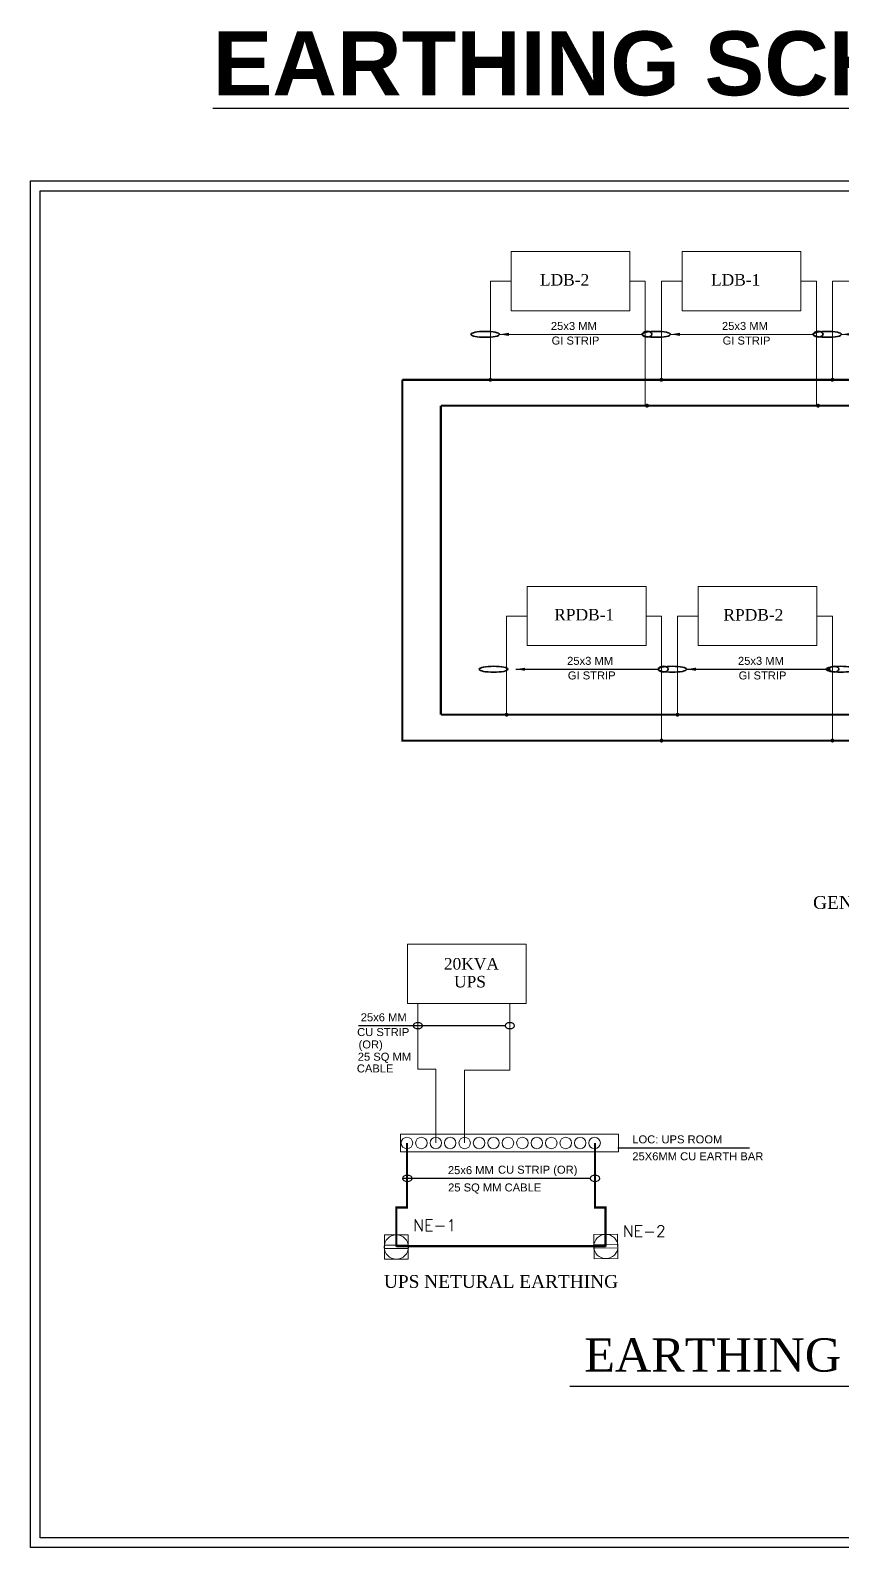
# Model space of a CAD drawing. Header units: millimetres. Extents: x 1327414 to 2124380, y -346496 to -91575.
# Drawn here: x 1555169 to 1574205, y -268091 to -232551 of the extents above; entities that cross this region are included whole.
import ezdxf
from ezdxf.enums import TextEntityAlignment as Align

# ---------------------------------------------------------------- set-up
doc = ezdxf.new("R2010")
doc.units = ezdxf.units.MM
doc.header["$LTSCALE"] = 600
doc.header["$MEASUREMENT"] = 0
doc.linetypes.add('CU STRIP', pattern=[1.125, 0.75, -0.125, 0.125, -0.125])
doc.layers.add('EP', color=3, linetype='Continuous', lineweight=0)
doc.layers.add('TITLE', color=7, linetype='Continuous')
doc.styles.add('ARIAL', font='')
doc.styles.add('ROMANS', font='romans.shx')
doc.styles.add('ROMANT', font='romant.shx')
doc.styles.get("Standard").update_dxf_attribs({"font": ''})
doc.styles.add('TIMES_R', font='', dxfattribs={"height": 1.25})
doc.styles.get('ARIAL').set_extended_font_data('Arial')
doc.styles.get('Standard').set_extended_font_data('Stylus BT')
doc.styles.get('TIMES_R').set_extended_font_data('Times New Roman')
doc.linetypes.add('GI_CABLE_SUPPLY', pattern='A,12.7,-5.08,["GI",Standard,S=2.54,R=0,X=-2.54,Y=-1.27],-5.08', length=22.86)
doc.dimstyles.new('cab.dim', dxfattribs={"dimscale": 1.1, "dimtxt": 115, "dimasz": 100, "dimexe": 10, "dimexo": 50, "dimgap": 35, "dimtad": 1, "dimdec": 0, "dimzin": 0, "dimdsep": 46, "dimtxsty": 'ROMANS', "dimcen": 0, "dimdle": 100, "dimclrd": 8, "dimclre": 8, "dimclrt": 7, "dimadec": 0, "dimazin": 0, "dimtfac": 1, "dimtdec": 0, "dimtofl": 0, "dimtmove": 0, "dimatfit": 3, "dimfxl": 1, "dimtolj": 1, "dimtzin": 0, "dimarcsym": 0})

# ---------------------------------------------------------------- blocks, each defined once
blk = doc.blocks.new('BB')
at = {"layer": 'EP', "color": 6}
for p, q in [((463866, 128971), (464143, 128971)), ((463866, 128932), (464143, 128932))]:
    blk.add_line(p, q, dxfattribs=at)
blk.add_lwpolyline([(463866, 129097), (464143, 129097), (464143, 128812), (463866, 128812)], close=True, dxfattribs=at)
blk.add_circle((464005, 128954), 142, dxfattribs=at)

msp = doc.modelspace()

# ---------------------------------------------------------------- linework, layer by layer
for points in [[(1600250.5, -236080), (1600250.5, -268091.4), (1555169.3, -268091.4), (1555169.3, -236080)], [(1600018.7, -236311.9), (1600018.7, -267859.6), (1555401.1, -267859.6), (1555401.1, -236311.9)]]:
    msp.add_lwpolyline(points, close=True)
at = {"layer": 'EP', "color": 7, "lineweight": -3}
for p, q in [((1566293.4, -255865.3), (1562858.5, -255868.4)), ((1568939.2, -258727.1), (1572019, -258727.1)), ((1568287.6, -259445.2), (1563892.3, -259445.2)), ((1567811.8, -264309.4), (1580782.1, -264309.4))]:
    msp.add_line(p, q, dxfattribs=at)
at = {"layer": 'EP', "color": 6}
for points in [[(1569217.9, -239119.6), (1566434.6, -239119.6), (1566434.6, -237731.8), (1569217.9, -237731.8)], [(1569217.9, -239119.6), (1566434.6, -239119.6), (1566434.6, -237731.8), (1569217.9, -237731.8)], [(1573226.2, -239119.6), (1570443, -239119.6), (1570443, -237731.8), (1573226.2, -237731.8)], [(1573226.2, -239119.6), (1570443, -239119.6), (1570443, -237731.8), (1573226.2, -237731.8)], [(1569598.2, -246964.1), (1566815, -246964.1), (1566815, -245576.2), (1569598.2, -245576.2)], [(1569598.2, -246964.1), (1566815, -246964.1), (1566815, -245576.2), (1569598.2, -245576.2)], [(1573601.1, -246964.1), (1570817.9, -246964.1), (1570817.9, -245576.2), (1573601.1, -245576.2)], [(1573601.1, -246964.1), (1570817.9, -246964.1), (1570817.9, -245576.2), (1573601.1, -245576.2)], [(1566789.1, -255341.9), (1564005.8, -255341.9), (1564005.8, -253954), (1566789.1, -253954)], [(1566789.1, -255341.9), (1564005.8, -255341.9), (1564005.8, -253954), (1566789.1, -253954)]]:
    msp.add_lwpolyline(points, close=True, dxfattribs=at)
at = {"layer": 'EP', "color": 5}
for points in [[(1566434.6, -238425.7), (1565949.3, -238425.7), (1565949.3, -240736.6)], [(1569217.9, -238425.7), (1569579.6, -238425.7), (1569579.6, -241343.3)], [(1570443, -238425.7), (1569957.7, -238425.7), (1569957.7, -240736.6)], [(1573226.2, -238425.7), (1573588, -238425.7), (1573588, -241343.3)], [(1574450.2, -238425.7), (1573964.9, -238425.7), (1573964.9, -240736.6)], [(1566815, -246270.1), (1566329.7, -246270.1), (1566329.7, -248581.1)], [(1569598.2, -246270.1), (1569960, -246270.1), (1569960, -249187.7)], [(1570817.9, -246270.1), (1570332.6, -246270.1), (1570332.6, -248581.1)], [(1573601.1, -246270.1), (1573962.9, -246270.1), (1573962.9, -249187.7)]]:
    msp.add_lwpolyline(points, dxfattribs=at)
at = {"layer": 'EP', "color": 1, "linetype": 'GI_CABLE_SUPPLY', "ltscale": 10, "const_width": 50}
for points in [[(1563886.7, -240736.6), (1591375.9, -240736.6)], [(1591520.6, -249187.7), (1563886.7, -249187.7), (1563886.7, -240736.6)], [(1564789.1, -241343.3), (1591375.9, -241343.3)], [(1564789.1, -248581.1), (1564789.1, -241343.3)], [(1564789.1, -248581.1), (1591587, -248581.1)]]:
    msp.add_lwpolyline(points, dxfattribs=at)
at = {"layer": 'EP', "color": 7, "lineweight": 35, "const_width": 44.5}
for points in [[(1565925.9, -240736.6, 1), (1565972.7, -240736.6, 1)], [(1569934.3, -240736.6, 1), (1569981.1, -240736.6, 1)], [(1573941.5, -240736.6, 1), (1573988.3, -240736.6, 1)], [(1569597.1, -241343.3, 1), (1569643.9, -241343.3, 1)], [(1573605.5, -241343.3, 1), (1573652.3, -241343.3, 1)], [(1566306.3, -248581.1, 1), (1566353.1, -248581.1, 1)], [(1570309.2, -248581.1, 1), (1570356, -248581.1, 1)], [(1569936.6, -249187.7, 1), (1569983.4, -249187.7, 1)], [(1573939.5, -249187.7, 1), (1573986.3, -249187.7, 1)]]:
    msp.add_lwpolyline(points, format="xyb", close=True, dxfattribs=at)
at = {"layer": 'EP', "color": 140}
for points in [[(1564670.4, -258613.2), (1564670.4, -256880.5), (1564252.7, -256880.5), (1564252.7, -255341.9)], [(1565346.8, -258613.2), (1565346.8, -256905.3), (1566408.2, -256905.3), (1566408.2, -255341.9)]]:
    msp.add_lwpolyline(points, dxfattribs=at)
at = {"layer": 'EP', "color": 3, "linetype": 'CU STRIP', "ltscale": 10, "const_width": 50}
for points in [[(1563993.9, -258613.2), (1563993.9, -260122.8), (1563745.4, -260122.8), (1563745.4, -261041.5)], [(1568399.9, -258613.2), (1568399.9, -260122.8), (1568648.4, -260122.8), (1568648.4, -261041.5)], [(1563745.4, -261028.3), (1568648.4, -261028.3)]]:
    msp.add_lwpolyline(points, dxfattribs=at)
at = {"layer": 'EP', "color": 7}
msp.add_lwpolyline([(1563840.1, -258408.2), (1568952.6, -258408.2), (1568952.6, -258818.2), (1563840.1, -258818.2)], close=True, dxfattribs=at)
for centre in [(1563993.9, -258613.2), (1564332.1, -258613.2), (1564670.4, -258613.2), (1565008.6, -258613.2), (1565346.8, -258613.2), (1565685.1, -258613.2), (1566023.3, -258613.2), (1566361.5, -258613.2), (1566699.8, -258613.2), (1567038, -258613.2), (1567376.2, -258613.2), (1567714.5, -258613.2), (1568052.7, -258613.2), (1568390.9, -258613.2)]:
    msp.add_circle(centre, 135.3, dxfattribs=at)
at = {"layer": 'EP', "color": 7, "lineweight": 35, "extrusion": (0, 0, -1)}
for centre, major_axis, ratio in [((1565828.1, -239672.2), (-335, 0), 0.2065872), ((1569836.5, -239672.2), (-335, 0), 0.2065872), ((1569623.1, -239668.6), (-112.4, 0), 0.6155194), ((1573843.7, -239672.2), (-335, 0), 0.2065872), ((1573631.4, -239668.6), (-112.4, 0), 0.6155194), ((1566025.1, -247516.6), (-335, 0), 0.2065872), ((1570212.4, -247516.6), (-335, 0), 0.2065872), ((1570003.4, -247513), (-112.4, 0), 0.6155194), ((1574155, -247516.6), (-335, 0), 0.2065872), ((1574006.3, -247513), (-112.4, 0), 0.6155194)]:
    msp.add_ellipse(centre, major_axis=major_axis, ratio=ratio, dxfattribs=at)
at = {"layer": 'EP', "color": 7, "lineweight": -3, "extrusion": (0, 0, -1)}
for centre in [(1564250.4, -255865.3), (1566405.8, -255865.3), (1564004.6, -259442.1), (1568399.9, -259442.1)]:
    msp.add_ellipse(centre, major_axis=(-112.4, 0), ratio=0.6155194, dxfattribs=at)

# ---------------------------------------------------------------- block references
at = {"layer": 'EP', "xscale": -2.00134532593688, "yscale": 2.00134532593688, "zscale": 2.00134532593688, "rotation": 180.345849970315}
for p in [(633571.2, -8578.7), (638480, -8565.6)]:
    msp.add_blockref('BB', p, dxfattribs=at)

# ---------------------------------------------------------------- texts
at = {"layer": 'EP', "color": 7}
for s, style, p in [('LDB-2', 'TIMES_R', (1567689, -238529.7)), ('LDB-1', 'TIMES_R', (1571697.3, -238529.7)), ('RPDB-1', 'TIMES_R', (1568148.3, -246373.6)), ('RPDB-2', 'TIMES_R', (1572112.7, -246377.1)), ('20KVA ', 'TIMES_R', (1565555.8, -254550.9)), ('UPS', 'TIMES_R', (1565471.8, -254968.6)), ('NE-1', 'ROMANT', (1564646.9, -260678.6, 0)), ('NE-2', 'ROMANT', (1569555.7, -260814.6, 0))]:
    msp.add_text(s, height=270, dxfattribs=dict(at, style=style)).set_placement(p, align=Align.CENTER)
at = {"layer": 'EP', "color": 7, "lineweight": -3}
for s, height, style, p in [('25x3 MM ', 187.5, 'ARIAL', (1567367.4, -239568.8)), ('25x3 MM ', 187.5, 'ARIAL', (1571375.8, -239568.8)), ('GI STRIP', 187.5, 'ARIAL', (1567383.6, -239910.9)), ('GI STRIP', 187.5, 'ARIAL', (1571392, -239910.9)), ('25x3 MM ', 187.5, 'ARIAL', (1567747.8, -247413.2)), ('25x3 MM ', 187.5, 'ARIAL', (1571750.7, -247413.2)), ('GI STRIP', 187.5, 'ARIAL', (1567764, -247755.3)), ('GI STRIP', 187.5, 'ARIAL', (1571766.9, -247755.3)), ('GENERAL BODY EARTHING FOR LT PANELS & DBS', 300, 'TIMES_R', (1573510.8, -253130.1)), ('25x6 MM ', 187.5, 'ARIAL', (1562912, -255762.3)), ('CU STRIP', 187.5, 'ARIAL', (1562827.5, -256108.3)), ('(OR)', 187.5, 'ARIAL', (1562860.9, -256398)), ('25 SQ MM ', 187.5, 'ARIAL', (1562842.1, -256685.7)), ('CABLE ', 187.5, 'ARIAL', (1562820.3, -256960.9)), ('LOC: UPS ROOM', 187.5, 'ARIAL', (1569275.1, -258621.8)), ('25X6MM CU EARTH BAR', 187.5, 'ARIAL', (1569275.1, -259018.9)), ('25x6 MM ', 187.5, 'ARIAL', (1564953.8, -259343)), ('CU STRIP (OR)', 187.5, 'ARIAL', (1566127.2, -259332.2)), ('25 SQ MM CABLE ', 187.5, 'ARIAL', (1564958.8, -259748.2)), ('UPS NETURAL EARTHING', 300, 'TIMES_R', (1563455.2, -262006.7)), ('EARTHING SCHEMATIC', 780, 'TIMES_R', (1568148.4, -263967.6))]:
    msp.add_text(s, height=height, dxfattribs=dict(at, style=style)).set_placement(p)
at = {"layer": 'TITLE', "color": 6, "insert": (1576031.7, -232573.8), "char_height": 1500, "width": 36564.74, "attachment_point": 2, "style": 'ARIAL'}
msp.add_mtext('{\\L\\fArial|b1|i0|c0|p34;EARTHING SCHEMATIC LAYOUT}', dxfattribs=at)

# ---------------------------------------------------------------- leaders
at = {"layer": 'EP'}
for points in [[(1566162.6, -239672.2), (1569510.6, -239668.6)], [(1570171, -239672.2), (1573519, -239668.6)], [(1574178.2, -239672.2), (1577526.2, -239668.6)], [(1566543, -247516.6), (1569891, -247513)], [(1570545.9, -247516.6), (1573893.9, -247513)]]:
    msp.add_leader(points, dimstyle='cab.dim', override={"dimasz": 200, "dimtad": 0, "dimclrd": 7}, dxfattribs=at)

doc.saveas('drawing.dxf')
